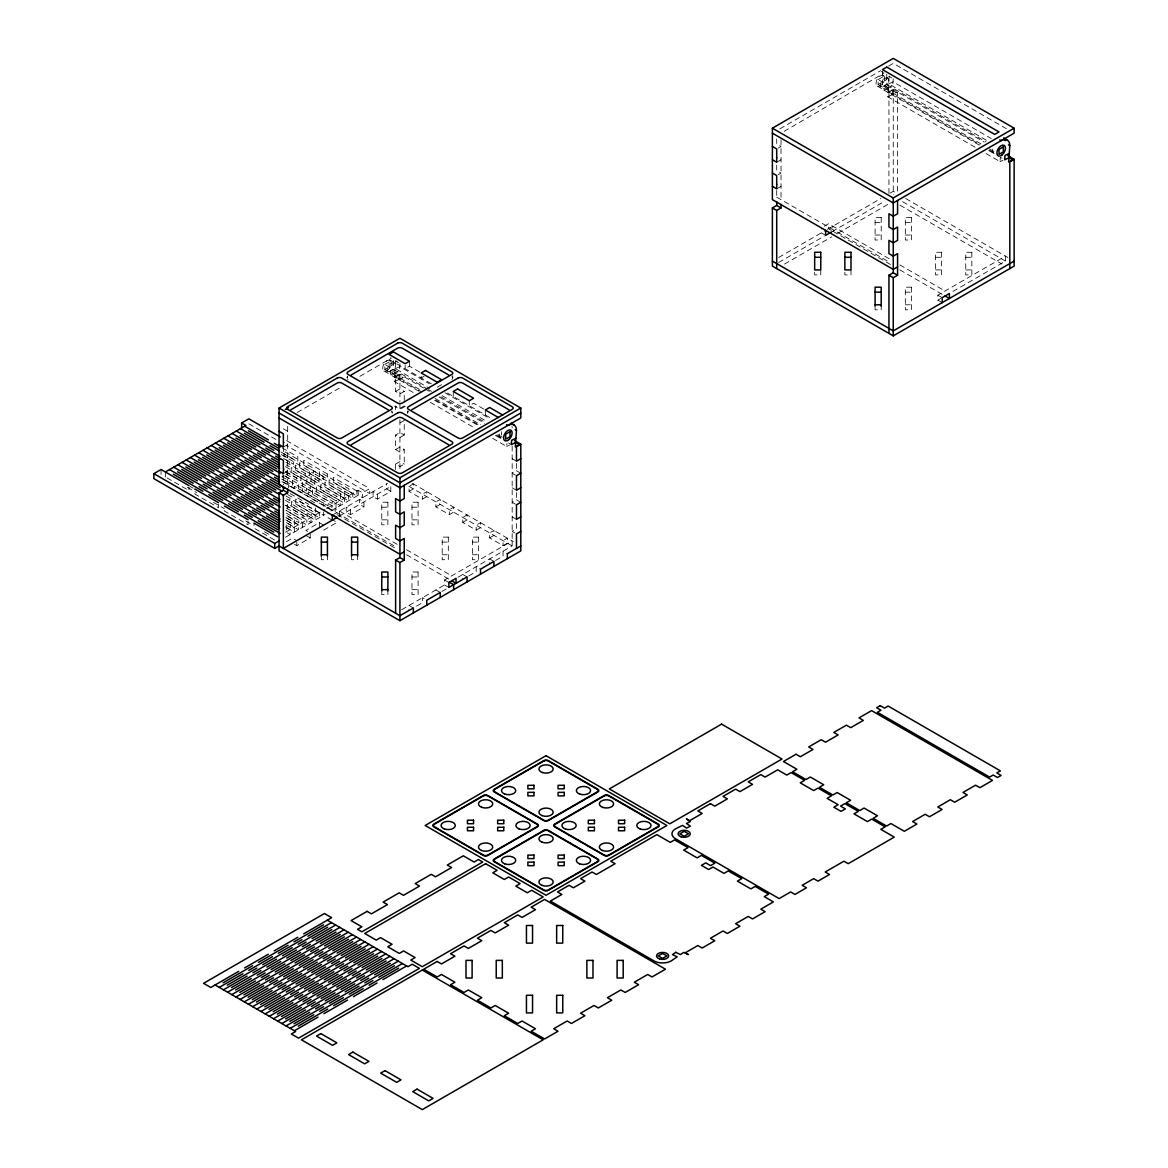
<?xml version="1.0" encoding="UTF-8"?>
<svg xmlns="http://www.w3.org/2000/svg" width="1168" height="1168" viewBox="0 0 1168 1168"><rect width="100%" height="100%" fill="white"/><g stroke="black" fill="none" stroke-linecap="round" stroke-linejoin="round"><path stroke-width="0.75" stroke-dasharray="5 3.75" d="M419.035 391.295L390.462 374.84L390.784 370.519L395.076 368.46L429.707 388.491M397.237 361.598L395.616 360.664L394.448 377.103L398.755 375.059M413.165 392.448L394.463 381.644L395.412 368.694L399.704 366.635L429.328 383.732M398.77 379.6L399.076 375.278L394.784 377.322M399.923 363.598L399.398 370.957L395.091 373.001M492.677 438.35L506.708 446.439L506.912 443.563M979.397 145.168L883.796 90.009L884.103 85.687L888.41 83.643L986.945 140.569M889.213 76.008L887.782 92.287L892.075 90.228M975.09 147.226L887.797 96.827L888.731 83.862L893.038 81.818L991.238 138.51M892.104 94.769L892.41 90.462L888.103 92.506M893.257 78.767L892.717 86.14L888.425 88.184M985.996 153.519L1000.027 161.622L1000.348 157.3L1004.67 159.797M407.53 413.005L407.807 411.019L407.807 412.508M452.761 375.614L452.761 378.111A3.256 1.883 0 0 0 451.797 376.782M779.844 128.86L880.701 70.635M888.556 66.109L893.257 63.379L1006.276 128.641M297.11 412.552L341.056 387.177M359.905 376.3L391.295 358.182L390.492 357.715M784.166 131.356L884.088 73.044M384.827 364.401L389.134 361.919L393.455 364.401L384.827 369.395L384.827 364.401L426.816 388.652M878.146 79.585L882.468 77.088L886.789 79.585L878.146 84.563L878.146 79.585L986.069 141.897M778.151 148.117L781.027 146.467L776.705 143.971L776.705 138.977M419.692 372.081L409.486 366.183L405.165 368.679L405.165 365.35M404.245 400.493L404.245 391.411L399.923 393.893L395.616 391.411L395.616 376.87L399.923 374.373L423.473 387.966M888.936 193.377L888.936 92.053L893.257 89.556L984.303 142.116M399.923 379.366L403.062 377.541L390.784 370.519M887.797 96.827L897.579 92.053L897.579 193.377M283.371 447.067L287.693 444.57L283.371 442.088M776.705 162.25L781.027 159.753L776.705 157.257M395.616 391.411L399.923 388.915L404.245 391.411M424.086 376.271L421.21 377.936L421.21 372.957M778.151 174.704L781.027 173.039L776.705 170.557L776.705 163.9M283.371 473.653L287.693 471.157L283.371 468.66M776.705 188.836L781.027 186.34L776.705 183.843M404.245 405.938L399.923 408.435L395.616 405.938L395.616 411.399M441.548 384.695L437.241 387.192L437.241 382.213M405.325 406.274L402.23 408.055A3.256 1.883 0 0 1 397.631 408.055L394.521 406.274M395.616 469.551L395.616 464.105L399.923 466.587L404.245 464.105L404.245 449.563L399.923 452.045L395.616 449.563L395.616 435.022L399.923 432.525L404.245 435.022L404.245 420.48L399.923 422.977L397.047 421.312M404.245 435.022L399.923 437.518L395.616 435.022M395.616 449.563L399.923 447.067L404.245 449.563M395.616 464.105L399.923 461.608L404.245 464.105M285.518 532.228L325.025 509.423M326.602 508.518L358.196 490.268L362.518 492.765L369.716 488.604L369.716 493.597L286.51 445.563M285.518 537.207L325.025 514.402M330.865 511.029L358.196 495.247L362.518 497.743L362.518 492.765M824.185 226.212L828.506 223.716L890.498 259.515M286.525 541.616L292.482 538.171L296.803 540.667M323.667 525.162L319.346 522.665L305.914 530.418L310.235 532.915L310.235 537.893L296.803 545.646L292.482 543.164M332.778 514.913L387.528 483.304M778.662 257.486L825.761 230.3M827.324 229.381L880.862 198.487M890.118 193.129L893.257 191.318L896.396 193.129M338.749 516.446L390.973 486.297M778.662 262.464L824.185 236.184M832.039 231.658L883.957 201.67M323.667 530.141L337.099 522.388L332.778 519.891M350.531 514.635L350.531 509.657L346.21 507.16L346.21 512.139L350.531 514.635L363.949 506.883L363.949 501.904L359.642 499.408L359.642 504.386L363.949 506.883M377.381 499.13L377.381 494.152L373.074 491.655L373.074 496.634L377.381 499.13L390.813 491.378L390.813 486.384L387.937 484.735M784.56 264.056L831.645 236.87M837.923 233.235L889.724 203.334M409.048 491.378L413.355 488.881L413.355 483.902L409.048 486.384L409.048 491.378L422.466 499.13L426.787 496.634L426.787 491.655L422.466 494.152L422.466 499.13M435.898 506.883L440.219 504.386L440.219 499.408L435.898 501.904L435.898 506.883L449.33 514.635L453.651 512.139L453.651 507.16L449.33 509.657L449.33 514.635M520.797 473.23L516.475 470.748L512.168 473.23L516.475 475.726M462.762 522.388L467.083 519.891L467.083 514.913L462.762 517.409L462.762 522.388L476.194 530.141L480.515 527.659L480.515 522.665L476.194 525.162L476.194 530.141M520.797 502.313L516.475 499.816L512.168 502.313L516.475 504.81M489.626 537.893L493.933 535.411L493.933 530.418L489.626 532.915L489.626 537.893L503.058 545.646L507.365 543.164L507.365 538.171L503.058 540.667L503.058 545.646M448.848 587.46L444.541 584.978L444.541 579.985L512.168 540.945M942.182 302.643L937.86 300.147L937.86 295.168L1005.502 256.128L1005.502 261.106L951.263 292.423M401.588 609.769L446.935 583.591M457.929 577.24L512.168 545.923L512.168 445.972M937.86 300.147L940.736 298.497M416.509 606.148L422.466 602.703L422.466 597.709L426.787 600.206M441.869 591.49L446.351 588.906M468.733 575.985L476.194 571.678L476.194 566.699L480.515 569.196M495.597 560.479L503.058 556.172L503.058 551.194L507.365 553.676M883.796 90.009L888.089 87.965M390.462 374.84L394.769 372.782M394.463 381.644L403.062 377.541M1000.027 161.622L1002.903 160.25M506.708 446.439L509.569 445.081M875.095 222.387L881.198 222.387M905.317 222.387L911.42 222.387M875.095 235.031L881.198 235.031M905.317 235.031L911.42 235.031M935.539 257.281L941.642 257.281M965.746 257.281L971.849 257.281M935.539 269.925L941.642 269.925M965.746 269.925L971.849 269.925M905.317 292.175L911.42 292.175M905.317 304.804L911.42 304.804M381.761 507.204L387.878 507.204M411.983 507.204L418.086 507.204M381.761 519.848L387.878 519.848M411.983 519.848L418.086 519.848M442.205 542.098L448.308 542.098M472.427 542.098L478.53 542.098M442.205 554.742L448.308 554.742M472.427 554.742L478.53 554.742M411.983 576.992L418.086 576.992M411.983 589.636L418.086 589.636M881.387 71.482L883.271 72.577M888.936 76.285L891.826 77.949M883.344 75.57A6.074 3.504 -60 0 1 881.417 84.987A6.074 3.504 -60 0 1 876.161 81.95A6.074 3.504 -60 0 1 883.344 75.57L887.665 78.052A6.074 3.504 -60 0 1 885.738 87.469A6.074 3.504 -60 0 1 880.468 84.432A6.074 3.504 -60 0 1 887.665 78.052M884.103 85.687L896.396 92.725M878.146 84.563L981.748 144.379M989.603 148.92L997.443 153.446M888.936 92.053L979.981 144.613M989.398 150.044L994.114 152.774M877.27 86.096L881.592 88.593M988.741 150.57L994.975 154.176M905.726 198.516L1007.853 257.486M902.616 201.714L1007.853 262.464M899.929 205.145L1001.969 264.056M899.856 264.917L945.058 291.007M776.705 197.144L890.147 262.625M831.382 230.373L828.506 228.709L828.506 223.716M890.498 264.494L832.828 231.206L832.828 226.212M899.856 269.896L945.058 296M937.86 295.168L942.182 297.665M825.63 235.352L821.308 232.855L821.308 227.877M483.829 409.107L473.624 403.208L469.302 405.705L469.302 400.726M395.616 361.102L398.492 362.766M431.401 383.819L389.134 359.423L389.134 371.877L393.455 369.395L393.455 356.926M447.446 393.09L492.633 419.166M390.024 360.386A6.074 3.504 -60 0 1 388.097 369.803A6.074 3.504 -60 0 1 382.827 366.767A6.074 3.504 -60 0 1 390.024 360.386L394.331 362.883A6.074 3.504 -60 0 1 392.404 372.3A6.074 3.504 -60 0 1 387.148 369.263A6.074 3.504 -60 0 1 394.331 362.883M444.92 392.74L490.122 418.845M442.176 395.689L485.815 420.889M428.379 389.557L431.518 391.368M440.935 396.799L484.895 422.188M425.05 388.871L429.751 391.601M439.168 397.032L484.691 423.312M384.827 369.395L420.918 390.229M435.051 398.39L480.574 424.67M497.845 434.642L504.123 438.263M395.616 376.87L421.75 391.966M435.781 400.055L479.435 425.254M496.575 435.153L501.247 437.854M383.936 370.913L388.258 373.41M434.613 400.303L478.267 425.502M495.422 435.401L500.094 438.102M508.46 442.949L511.336 444.614M430.32 402.347L473.974 427.546M512.168 458.703L516.475 461.185M512.168 487.771L516.475 490.268M512.168 516.855L516.475 519.337M515.044 533.046L512.168 531.396L516.475 528.9L516.475 521.629M412.406 483.348L513.336 541.616M408.888 486.297L513.336 546.609M287.693 431.284L283.371 428.787L283.371 425.473M390.813 491.378L386.491 488.881L386.491 483.902M286.51 440.57L369.716 488.604M493.933 561.428L489.626 558.946L489.626 563.925M248.842 423.809L277.093 440.117M282.087 447.811L297.825 456.907L297.825 461.9L282.087 452.804M281.065 452.045L293.664 459.316L293.664 464.309L282.627 457.944M287.693 457.871L283.371 455.374L283.371 448.731M281.313 454.6L313.462 473.332L313.462 468.353L283.926 451.301L283.926 456.279M286.335 459.915L289.489 461.725L289.489 466.718L286.335 464.893M285.97 462.28L309.301 475.741L309.301 470.762M285.401 466.601L305.125 478.15L305.125 473.171M285.897 471.697L296.774 477.989L296.774 482.968L284.335 475.785M285.401 471.58L300.95 480.559L300.95 475.58M467.083 576.948L462.762 574.452L462.762 579.43M286.029 474.179L310.673 488.589L310.673 483.596L287.051 469.959L287.051 474.938M284.831 475.902L292.599 480.398L292.599 485.377L281.722 479.099M281.853 476.588L306.498 490.998L306.498 486.005M397.164 544.332L335.172 508.547L335.172 513.526L397.164 549.325M406.522 549.734L451.724 575.839M282.218 479.216L288.438 482.807L288.438 487.786M283.371 481.961L396.813 547.456M281.853 481.581L302.337 493.407L302.337 488.414M304.06 494.239L331.873 510.46L331.873 505.467M406.522 554.727L450.176 579.927M310.367 500.284L316.586 503.875M444.541 579.985L448.848 582.482M290.16 493.611L308.819 504.372M332.296 520.169L327.989 517.687L327.989 512.694M287.678 494.59L293.986 498.225M285.985 496.02L315.521 513.073L315.521 508.08M286.656 498.809L289.81 500.634L289.81 495.641M285.415 500.342L311.36 515.482L311.36 510.489M435.898 589.957L440.219 592.453M285.912 505.437L303.008 515.307L303.008 520.3L285.912 510.416M285.415 505.321L307.184 517.891L307.184 512.898M286.35 508.109L311.009 522.505L311.009 517.512L287.372 503.875L287.372 508.854M286.394 510.533L298.833 517.716L298.833 522.709L286.394 515.526M286.35 513.088L306.834 524.914L306.834 519.921M286.89 515.643L294.657 520.125L294.657 525.118L286.89 520.621M285.883 517.468L298.482 524.739L298.482 529.732L285.883 522.446M286.905 518.227L302.658 527.323L302.658 522.33M285.824 519.848L290.496 522.534L290.496 527.527L285.824 524.826M286.437 522.607L294.307 527.148L294.307 532.141L286.437 527.586M305.914 535.411L310.235 537.893M285.415 526.841L290.131 529.557L290.131 534.55L285.415 531.82M413.355 607.959L409.048 605.462L409.048 610.455M190.034 486.384L193.187 488.209M187.362 487.26L196.691 492.648M213.481 502.342L224.358 508.62M245.82 521.001L252.04 524.593M264.464 531.776L270.684 535.367M166.966 477.887L189.012 490.618L189.012 487.29M274.465 539.952L253.996 528.126L253.996 523.147M893.257 89.556L893.257 194.647M886.789 74.241L886.789 84.563L882.468 87.06L882.468 71.394M881.198 304.804L881.198 309.797L875.095 309.797L875.095 304.804M850.99 269.925L850.99 274.903L844.873 274.903L844.873 269.925M820.768 269.925L820.768 274.903L814.665 274.903L814.665 269.925M781.027 139.81L781.027 200.735M776.705 190.486L776.705 198.239M516.475 463.477L516.475 470.748M516.475 492.546L516.475 499.816M501.379 431.693L501.379 435.022M485.333 409.983L485.333 414.961M453.272 391.47L453.272 396.448M409.486 361.204L409.486 366.183M399.923 374.373L399.923 401.631M399.923 402.989L399.923 410.727M399.923 419.808L399.923 470.689M392.054 411.019L392.054 412.508M387.878 589.636L387.878 594.614L381.761 594.614L381.761 589.636M358.196 490.268L358.196 495.247M357.656 554.742L357.656 559.72L351.553 559.72L351.553 554.742M347.363 377.614L347.363 376.125L347.1 378.111A3.256 1.883 0 0 1 347.509 377.206M344.735 491.217L344.735 496.21L311.024 476.573L311.024 481.566M340.56 493.626L340.56 498.619L306.863 478.982L306.863 483.975L336.399 501.028L336.399 496.035M339.494 511.029L339.494 516.022M336.034 503.058L336.034 508.051L308.235 491.83L308.235 496.809M327.434 554.742L327.434 559.72L321.331 559.72L321.331 554.742M323.872 506.591L323.872 503.262L294.336 486.209L294.336 491.202M323.521 511.949L323.521 515.278L299.899 501.627L299.899 496.648M319.375 476.748L319.375 471.755L348.911 488.808L348.911 493.787L315.199 474.164L315.199 479.157M319.346 522.665L319.346 527.659M316.586 491.991L316.586 487.012L340.209 500.649L340.209 505.642L312.411 489.421L312.411 494.4M296.803 542.332L296.803 545.646M287.693 426.291L287.693 487.363M286.321 524.943L286.321 529.936M283.371 475.318L283.371 484.866M282.875 472.368L282.875 477.347M248.083 521.395L248.083 524.724L224.46 511.073L224.46 506.094M218.547 504.342L218.547 507.671L194.925 494.035L194.925 489.042M165.389 471.989L165.389 476.982M161.067 469.492L161.067 474.485M500.78 438.35A6.074 3.504 -60 0 1 499.437 433.81M512.066 426.481A12.206 7.052 -60 0 1 512.168 427.955M391.368 411.676A3.256 1.883 0 0 1 392.302 413.195M348.049 379.439A3.256 1.883 0 0 1 347.509 379.031M452.6 378.68A3.256 1.883 0 0 1 451.797 379.439M407.559 413.195A3.256 1.883 0 0 1 408.493 411.676M994.114 153.519A6.074 3.504 -60 0 1 992.771 148.978M881.198 217.409L875.095 217.409L875.095 240.009L881.198 240.009L881.198 217.409M911.42 217.409L905.317 217.409L905.317 240.009L911.42 240.009L911.42 217.409M941.642 252.288L935.539 252.288L935.539 274.903L941.642 274.903L941.642 252.288M971.849 252.288L965.746 252.288L965.746 274.903L971.849 274.903L971.849 252.288M911.42 287.182L905.317 287.182L905.317 309.797L911.42 309.797L911.42 287.182M387.878 502.225L381.761 502.225L381.761 524.826L387.878 524.826L387.878 502.225M418.086 502.225L411.983 502.225L411.983 524.826L418.086 524.826L418.086 502.225M448.308 537.119L442.205 537.119L442.205 559.72L448.308 559.72L448.308 537.119M478.53 537.119L472.427 537.119L472.427 559.72L478.53 559.72L478.53 537.119M418.086 572.013L411.983 572.013L411.983 594.614L418.086 594.614L418.086 572.013M327.361 473.96L303.738 460.323L303.738 465.302L327.361 478.953L327.361 473.96M356.912 491.013L333.274 477.376L333.274 482.355L356.912 496.006L356.912 491.013M323.2 476.369L299.563 462.732L299.563 467.711L323.2 481.362L323.2 476.369M352.736 493.422L329.099 479.785L329.099 484.764L352.736 498.415L352.736 493.422M319.025 478.778L295.387 465.141L295.387 470.12L319.025 483.771L319.025 478.778M348.56 495.831L324.923 482.194L324.923 487.173L348.56 500.824L348.56 495.831M314.849 481.187L291.226 467.55L291.226 472.529L314.849 486.18L314.849 481.187M344.385 498.24L320.762 484.603L320.762 489.582L344.385 503.233L344.385 498.24M332.223 498.444L302.687 481.391L302.687 486.384L332.223 503.437L332.223 498.444M328.047 500.853L298.512 483.8L298.512 488.793L328.047 505.846L328.047 500.853M319.346 512.694L295.723 499.057L295.723 504.036L319.346 517.687L319.346 512.694M315.17 515.103L291.547 501.466L291.547 506.445L315.17 520.096L315.17 515.103"/><path stroke-width="1.5" d="M413.355 612.937L413.355 607.959L399.923 615.711L279.064 545.923L274.743 548.42L153.869 478.632L153.869 473.653L161.067 469.492L189.012 485.64M241.645 427.955L241.645 422.977L248.842 418.816L280.232 436.949M165.389 471.989L245.966 425.473L241.645 422.977M404.245 551.749L399.923 554.231L279.064 484.457L279.064 408.026L399.923 338.238L520.797 408.026L520.797 417.983L399.923 487.771L279.064 417.983M285.342 409.384L288.481 407.574M897.579 266.917L893.257 269.414L772.384 199.626L772.384 128.188L893.257 58.4L1014.131 128.188L1014.131 133.167L893.257 202.955L772.384 133.167M290.715 409.88L337.187 383.06A3.256 1.883 0 0 1 341.801 383.06L388.272 409.88M351.159 375.001L397.631 348.166A3.256 1.883 0 0 1 402.23 348.166L448.702 375.001M351.159 444.774L397.631 417.954A3.256 1.883 0 0 1 402.23 417.954L448.702 444.774M411.589 409.88L458.06 383.06A3.256 1.883 0 0 1 462.659 383.06L509.131 409.88M514.519 440.54L520.797 444.161L520.797 550.916L399.923 620.69L279.064 550.916L279.064 492.765L283.371 490.268L287.693 492.765L287.693 489.158M1007.853 155.709L1014.131 159.344L1014.131 266.085L893.257 335.873L772.384 266.085L772.384 207.933L776.705 205.451L781.027 207.933L781.027 204.342M279.064 492.765L283.371 495.247L287.693 492.765M772.384 207.933L776.705 210.43L781.027 207.933M153.869 473.653L274.743 543.441L279.064 540.945M279.064 408.026L399.923 477.8L520.797 408.026M831.382 232.023L825.63 235.352L825.63 230.373M520.797 413.005L399.923 482.793L279.064 413.005M772.384 128.188L893.257 197.961L1014.131 128.188M1009.809 156.848L1008.626 157.519L1012.948 160.016L1008.656 162.06L1009.809 145.635A12.206 7.052 -60 0 0 1001.18 140.642L999.823 139.868M520.797 444.161L516.475 446.658L516.475 461.185L520.797 458.703M1014.131 159.344L1009.809 161.826L1009.809 268.582M520.797 473.23L516.475 475.726L516.475 490.268L520.797 487.771M395.616 613.215L395.616 560.056L399.923 557.559L404.245 560.056L404.245 538.448L399.923 540.945L395.616 538.448L395.616 525.162L399.923 527.644L404.245 525.162L404.245 511.861L399.923 514.358L395.616 511.861L395.616 498.575L399.923 501.072L404.245 498.575L404.245 485.275M888.936 333.376L888.936 275.225L893.257 272.743L897.579 275.225L897.579 253.631L893.257 256.128L888.936 253.631L888.936 240.331L893.257 242.827L897.579 240.331L897.579 227.045L893.257 229.541L888.936 227.045L888.936 213.759L893.257 216.241L897.579 213.759L897.579 200.458M395.616 560.056L399.923 562.538L404.245 560.056M888.936 275.225L893.257 277.721L897.579 275.225M520.797 502.313L516.475 504.81L516.475 519.337L520.797 516.855M520.797 531.396L516.475 533.878L516.475 548.42M520.797 545.923L507.365 553.676L507.365 558.669M1014.131 261.106L893.257 330.894L772.384 261.106M238.71 971.338L210.766 987.486L203.582 983.325L324.441 913.537L331.639 917.698L303.695 933.831M244.623 967.936L268.246 954.285M274.159 950.883L297.782 937.247M223.073 982.784L252.609 965.732M258.522 962.315L288.058 945.262M293.971 941.861L323.507 924.808M219.263 987.398L242.886 973.747M248.799 970.345L272.421 956.694M278.334 953.292L301.957 939.656M307.87 936.24L331.493 922.603M227.249 985.193L256.785 968.141M262.698 964.724L292.234 947.671M298.147 944.27L327.682 927.217M223.438 989.807L247.061 976.156M252.974 972.754L276.597 959.118M282.51 955.701L306.133 942.065M312.046 938.649L335.669 925.012M231.425 987.602L260.96 970.55M266.873 967.133L296.409 950.08M302.308 946.679L331.843 929.626M227.599 992.216L251.237 978.565M257.135 975.163L280.773 961.527M286.671 958.11L310.308 944.474M316.207 941.058L339.844 927.421M235.6 990.011L265.136 972.959M271.049 969.542L300.585 952.489M306.483 949.088L336.019 932.035M231.775 994.625L255.412 980.989M261.311 977.572L284.948 963.936M290.847 960.519L314.484 946.883M320.382 943.467L344.02 929.83M239.776 992.42L269.312 975.368M275.21 971.951L304.746 954.898M310.659 951.497L340.195 934.444M235.951 997.034L259.573 983.398M265.486 979.981L289.109 966.345M295.022 962.928L318.645 949.292M324.558 945.876L348.181 932.239M243.951 994.829L273.487 977.777M279.386 974.36L308.921 957.307M314.834 953.906L344.37 936.853M240.126 999.443L263.749 985.807M269.662 982.39L293.285 968.754M299.198 965.337L322.821 951.701M328.734 948.285L352.356 934.648M248.112 997.238L277.648 980.186M283.561 976.769L313.097 959.716M319.01 956.315L348.546 939.262M244.302 1001.852L267.925 988.216M273.838 984.799L297.46 971.163M303.373 967.746L326.996 954.11M332.909 950.694L356.532 937.057M252.288 999.647L281.824 982.595M287.737 979.178L317.273 962.125M323.171 958.724L352.707 941.671M248.463 1004.261L272.1 990.625M277.999 987.208L301.636 973.572M307.534 970.155L331.172 956.519M337.085 953.103L360.708 939.466M256.464 1002.056L285.999 985.004M291.912 981.587L321.448 964.534M327.347 961.133L356.882 944.08M252.638 1006.67L276.276 993.034M282.174 989.617L305.812 975.981M311.71 972.564L335.347 958.928M341.246 955.512L364.883 941.875M260.639 1004.465L290.175 987.413M296.073 983.996L325.609 966.943M331.522 963.542L361.058 946.489M256.814 1009.079L280.451 995.443M286.35 992.026L309.987 978.39M315.886 974.973L339.523 961.337M345.421 957.921L369.059 944.284M264.815 1006.874L294.351 989.822M300.249 986.405L329.785 969.352M335.698 965.951L365.234 948.898M260.99 1011.488L284.612 997.852M290.525 994.435L314.148 980.799M320.061 977.382L343.684 963.746M349.597 960.33L373.22 946.693M268.976 1009.283L298.512 992.231M304.425 988.814L333.96 971.761M339.873 968.36L369.409 951.307M265.165 1013.897L288.788 1000.261M294.701 996.844L318.324 983.208M324.237 979.791L347.86 966.155M353.773 962.739L377.395 949.102M273.151 1011.692L302.687 994.64M308.6 991.223L338.136 974.17M344.034 970.769L373.57 953.716M269.341 1016.306L292.964 1002.67M298.877 999.253L322.499 985.617M328.412 982.2L352.035 968.564M357.948 965.148L381.571 951.511M277.327 1014.101L306.863 997.049M312.776 993.632L342.312 976.579M348.21 973.178L377.746 956.125M273.502 1018.715L297.139 1005.079M303.038 1001.662L326.675 988.026M332.573 984.609L356.211 970.973M362.109 967.557L385.747 953.92M281.503 1016.51L311.038 999.458M316.937 996.041L346.473 978.988M352.386 975.587L381.921 958.534M277.677 1021.124L301.315 1007.488M307.213 1004.071L330.851 990.435M336.749 987.018L360.386 973.382M366.285 969.966L389.922 956.329M285.678 1018.919L315.214 1001.867M321.112 998.45L350.648 981.397M356.561 977.996L386.097 960.943M281.853 1023.533L305.476 1009.897M311.389 1006.48L335.012 992.844M340.925 989.427L364.547 975.791M370.46 972.375L394.083 958.738M289.854 1021.328L319.39 1004.276M325.288 1000.859L354.824 983.806M360.737 980.405L390.273 963.352M286.029 1025.942L309.651 1012.306M315.564 1008.889L339.187 995.253M345.1 991.836L368.723 978.2M374.636 974.784L398.259 961.147M294.015 1023.737L323.551 1006.685M329.464 1003.268L358.999 986.215M364.912 982.814L394.448 965.761M290.204 1028.351L313.827 1014.715M319.74 1011.298L343.363 997.662M349.276 994.245L372.899 980.609M378.812 977.193L402.434 963.556M298.19 1026.146L327.726 1009.094M333.639 1005.677L363.175 988.624M369.073 985.223L398.609 968.17M294.365 1030.76L318.003 1017.124M323.901 1013.707L347.538 1000.071M353.437 996.654L377.074 983.018M382.973 979.602L406.61 965.965M1009.283 153.431L1004.976 155.475L1004.67 159.797L1008.962 157.753M515.949 438.248L511.642 440.292L511.336 444.614L515.628 442.57M814.665 257.281L820.768 257.281M844.873 257.281L850.99 257.281M875.095 292.175L881.198 292.175M875.095 304.804L881.198 304.804M321.331 542.098L327.434 542.098M351.553 542.098L357.656 542.098M321.331 554.742L327.434 554.742M351.553 554.742L357.656 554.742M381.761 576.992L387.878 576.992M381.761 589.636L387.878 589.636M1003.779 138.014L1007.283 140.043M1008.466 144.847L1009.809 145.635M772.384 146.467L776.705 148.949L776.705 162.25L772.384 159.753M772.384 173.039L776.705 175.536L776.705 188.836L772.384 186.34M945.058 296L949.38 298.497L949.38 293.504L942.182 297.665L942.182 302.643M502.78 415.063L489.655 407.486L485.333 409.983L498.459 417.56M510.985 423.152L513.949 424.86M506.503 424.685L507.846 425.473A12.206 7.052 -60 0 1 516.475 430.452L515.322 446.891L519.614 444.833L515.307 442.351M515.132 429.678L516.475 430.452M279.064 431.284L283.371 433.781L283.371 447.067L279.064 444.57M244.667 426.218L268.29 439.854M274.203 443.271L280.51 446.906M248.492 430.831L278.028 447.884M240.491 428.627L264.129 442.263M270.027 445.68L279.488 451.14M244.316 433.24L273.852 450.293M236.316 431.036L259.953 444.672M265.851 448.089L280.043 456.279M279.064 457.871L283.371 460.353L283.371 473.653L279.064 471.157M240.141 435.649L269.677 452.702M275.59 456.119L280.247 458.805M232.155 433.445L255.777 447.081M261.69 450.498L279.006 460.499M235.965 438.058L265.501 455.111M271.414 458.528L279.181 463.01M227.979 435.854L251.602 449.49M257.515 452.907L279.561 465.638M231.804 440.467L261.34 457.52M267.238 460.937L279.678 468.105M223.803 438.263L247.426 451.899M253.339 455.316L276.962 468.952M227.629 442.876L257.164 459.929M263.063 463.346L280.174 473.215M219.628 440.672L243.265 454.308M249.164 457.725L272.801 471.361M223.453 445.285L252.989 462.338M258.887 465.755L279.108 477.42M215.452 443.081L239.09 456.717M244.988 460.134L268.625 473.77M274.524 477.186L279.254 479.917M451.724 580.817L456.046 583.314L456.046 578.321L448.848 582.482L448.848 587.46L467.083 576.948L467.083 581.927M219.277 447.694L248.813 464.747M254.726 468.164L279.59 482.515M334.223 515.745L337.099 517.409L283.371 548.42L283.371 495.247M449.33 582.204L453.651 584.701L453.651 589.679M211.291 445.49L234.914 459.126M240.827 462.543L264.45 476.179M270.363 479.595L284.539 487.786M215.102 450.103L244.638 467.156M250.551 470.573L280.086 487.625M207.116 447.899L230.738 461.535M236.651 464.952L260.274 478.588M266.187 482.004L281.941 491.1M210.926 452.512L240.462 469.565M246.375 472.982L275.911 490.034M202.94 450.308L226.563 463.944M232.476 467.361L256.099 480.997M262.012 484.413L279.342 494.414M206.765 454.921L236.301 471.974M242.199 475.391L271.735 492.443M198.764 452.717L222.402 466.353M228.3 469.77L251.938 483.406M257.836 486.822L279.897 499.554M202.59 457.33L232.125 474.383M238.024 477.8L267.56 494.852M273.473 498.254L279.692 501.846M194.589 455.126L218.226 468.762M224.125 472.179L247.762 485.815M253.66 489.231L277.298 502.868M198.414 459.739L227.95 476.792M233.863 480.209L263.399 497.261M269.297 500.663L280.189 506.956M190.413 457.535L214.051 471.171M219.964 474.588L243.586 488.224M249.499 491.64L273.122 505.277M194.238 462.148L223.774 479.201M229.687 482.618L259.223 499.67M265.121 503.072L279.123 511.161M186.252 459.944L209.875 473.58M215.788 476.997L239.411 490.633M245.324 494.049L268.947 507.686M274.86 511.102L279.575 513.832M190.063 464.557L219.599 481.61M225.512 485.027L255.047 502.079M260.96 505.481L279.605 516.256M182.077 462.353L205.699 475.989M211.612 479.406L235.235 493.042M241.148 496.458L264.771 510.095M270.684 513.511L280.13 518.972M185.902 466.966L215.438 484.019M221.336 487.436L250.872 504.488M256.785 507.89L280.101 521.351M177.901 464.762L201.524 478.398M207.437 481.815L231.06 495.451M236.973 498.867L260.595 512.504M266.508 515.92L279.108 523.191M181.726 469.375L211.262 486.428M217.16 489.845L246.696 506.897M252.609 510.299L279.035 525.556M173.725 467.171L197.363 480.807M203.261 484.224L226.899 497.86M232.797 501.276L256.434 514.913M262.333 518.329L279.663 528.33M177.551 471.784L207.086 488.837M212.999 492.254L242.535 509.306M248.434 512.708L277.969 529.761M169.55 469.58L193.187 483.231M199.086 486.633L222.723 500.269M228.621 503.685L252.259 517.322M258.157 520.738L280.218 533.469M173.375 474.193L202.911 491.246M208.824 494.663L238.36 511.715M244.258 515.117L273.794 532.17M194.925 489.042L218.547 502.678M224.46 506.094L248.083 519.731M253.996 523.147L277.619 536.784M327.317 920.194L407.909 966.71L412.216 964.213L419.414 968.374L298.541 1038.148L291.343 1034.001L295.665 1031.505L215.087 984.989M893.257 197.961L893.257 272.743M893.257 277.721L893.257 335.873M881.198 306.264L881.198 287.182L875.095 287.182L875.095 306.264M776.705 201.845L776.705 205.451M776.705 210.43L776.705 268.582M493.933 566.422L493.933 561.428L480.515 569.196L480.515 574.174M440.219 597.432L440.219 592.453L426.787 600.206L426.787 605.185M399.923 477.8L399.923 557.559M399.923 562.538L399.923 620.69M387.878 591.096L387.878 572.013L381.761 572.013L381.761 591.096M357.656 556.202L357.656 537.119L351.553 537.119L351.553 556.202M332.296 515.19L332.296 520.169M327.434 556.202L327.434 537.119L321.331 537.119L321.331 556.202M283.371 486.662L283.371 490.268M274.743 543.441L274.743 548.42M511.073 423.75A12.206 7.052 -60 0 1 511.453 424.407M1003.969 138.364A12.206 7.052 -60 0 1 1005.21 140.759M675.776 952.329L672.505 954.577L677.177 956.84L671.22 960.899A12.206 7.052 0 0 1 653.963 960.899L550.362 901.083L561.866 894.44L557.545 891.943L569.064 885.3L573.386 887.782L584.891 881.139L580.569 878.643L592.088 872L596.395 874.496L615.113 863.692L610.791 861.21L656.839 834.624L670.271 842.376L674.578 839.88L688.01 847.632L683.703 850.129L697.121 857.881L701.442 855.385L714.874 863.137L710.553 865.634L705.764 862.86L701.442 865.357L708.64 869.518L712.962 867.021L723.985 873.387L728.306 870.89L741.738 878.643L737.417 881.139L750.849 888.892L755.17 886.41L768.588 894.162L764.281 896.644L773.391 901.915L760.806 909.186L765.113 911.668L752.528 918.939L748.206 916.442L735.621 923.713L739.943 926.209L727.343 933.48L723.021 930.984L710.436 938.254L714.758 940.751L702.158 948.022L697.851 945.525L685.251 952.796L688.39 954.606L683.718 952.343L680.448 954.592L675.776 952.329M337.187 378.067L287.62 406.698A3.256 1.883 0 0 0 287.62 409.355L337.187 437.971A3.256 1.883 0 0 0 341.801 437.971L391.368 409.355A3.256 1.883 0 0 0 391.368 406.698L341.801 378.067A3.256 1.883 0 0 0 337.187 378.067M397.631 343.173L348.049 371.804A3.256 1.883 0 0 0 348.049 374.461L397.631 403.077A3.256 1.883 0 0 0 402.23 403.077L451.797 374.461A3.256 1.883 0 0 0 451.797 371.804L402.23 343.173A3.256 1.883 0 0 0 397.631 343.173M393.455 351.948L389.134 354.43L405.165 363.701L409.486 361.204L393.455 351.948M886.789 67.116L882.468 69.613L994.698 134.408L999.02 131.926L886.789 67.116M425.517 370.46L421.21 372.957L437.241 382.213L441.548 379.717L425.517 370.46M397.631 412.961L348.049 441.577A3.256 1.883 0 0 0 348.049 444.249L397.631 472.865A3.256 1.883 0 0 0 402.23 472.865L451.797 444.249A3.256 1.883 0 0 0 451.797 441.577L402.23 412.961A3.256 1.883 0 0 0 397.631 412.961M458.06 378.067L408.493 406.698A3.256 1.883 0 0 0 408.493 409.355L458.06 437.971A3.256 1.883 0 0 0 462.659 437.971L512.241 409.355A3.256 1.883 0 0 0 512.241 406.698L462.659 378.067A3.256 1.883 0 0 0 458.06 378.067M457.593 388.973L453.272 391.47L469.302 400.726L473.624 398.23L457.593 388.973M510.007 431.693L505.686 434.189L505.686 439.168L510.007 436.686L510.007 431.693M1003.341 146.876L999.02 149.373L999.02 154.351L1003.341 151.855L1003.341 146.876M546.04 755.696L425.167 825.484L546.04 895.257L666.913 825.484L546.04 755.696M483.304 795.539L433.737 824.155A3.256 1.883 0 0 0 433.737 826.813L483.304 855.429A3.256 1.883 0 0 0 487.903 855.429L537.484 826.813A3.256 1.883 0 0 0 537.484 824.155L487.903 795.539A3.256 1.883 0 0 0 483.304 795.539M543.733 760.645L494.166 789.261A3.256 1.883 0 0 0 494.166 791.919L543.733 820.535A3.256 1.883 0 0 0 548.347 820.535L597.914 791.919A3.256 1.883 0 0 0 597.914 789.261L548.347 760.645A3.256 1.883 0 0 0 543.733 760.645M483.304 795.948L434.452 824.155A3.256 1.883 0 0 0 434.452 826.813L483.304 855.02A3.256 1.883 0 0 0 487.903 855.02L536.754 826.813A3.256 1.883 0 0 0 536.754 824.155L487.903 795.948A3.256 1.883 0 0 0 483.304 795.948M543.733 761.054L494.882 789.261A3.256 1.883 0 0 0 494.882 791.919L543.733 820.126A3.256 1.883 0 0 0 548.347 820.126L597.198 791.919A3.256 1.883 0 0 0 597.198 789.261L548.347 761.054A3.256 1.883 0 0 0 543.733 761.054M367.102 911.347L351.072 920.603L361.861 926.837L357.539 929.319L361.861 931.816L482.734 862.028L478.413 859.546L474.091 862.028L463.302 855.808L447.271 865.065L451.578 867.547L435.547 876.803L431.24 874.321L415.195 883.577L419.516 886.074L403.486 895.33L399.164 892.834L383.133 902.09L387.455 904.587L371.409 913.843L367.102 911.347M721.59 724.131L609.346 788.926L669.79 823.82L782.02 759.025L721.59 724.131M485.611 863.692L364.737 933.48L376.242 940.123L380.564 937.627L392.068 944.284L387.761 946.766L399.266 953.424L403.588 950.927L415.093 957.57L410.786 960.067L422.29 966.71L543.164 896.922L531.644 890.279L527.337 892.775L515.818 886.132L520.14 883.636L508.635 876.993L504.313 879.475L492.794 872.832L497.115 870.335L485.611 863.692M543.733 830.419L494.166 859.049A3.256 1.883 0 0 0 494.166 861.707L543.733 890.323A3.256 1.883 0 0 0 548.347 890.323L597.914 861.707A3.256 1.883 0 0 0 597.914 859.049L548.347 830.419A3.256 1.883 0 0 0 543.733 830.419M604.177 795.539L554.596 824.155A3.256 1.883 0 0 0 554.596 826.813L604.177 855.429A3.256 1.883 0 0 0 608.776 855.429L658.343 826.813A3.256 1.883 0 0 0 658.343 824.155L608.776 795.539A3.256 1.883 0 0 0 604.177 795.539M543.733 830.842L494.882 859.049A3.256 1.883 0 0 0 494.882 861.707L543.733 889.899A3.256 1.883 0 0 0 548.347 889.899L597.198 861.707A3.256 1.883 0 0 0 597.198 859.049L548.347 830.842A3.256 1.883 0 0 0 543.733 830.842M604.177 795.948L555.326 824.155A3.256 1.883 0 0 0 555.326 826.813L604.177 855.02A3.256 1.883 0 0 0 608.776 855.02L657.628 826.813A3.256 1.883 0 0 0 657.628 824.155L608.776 795.948A3.256 1.883 0 0 0 604.177 795.948M422.29 970.039L301.417 1039.812L422.29 1109.6L543.164 1039.812L422.29 970.039M437.168 961.454L423.736 969.206L437.168 976.959L441.475 974.462L454.907 982.215L450.585 984.712L464.017 992.464L468.339 989.968L481.771 997.72L477.449 1000.217L490.881 1007.969L495.203 1005.473L508.635 1013.225L504.313 1015.722L517.745 1023.475L522.052 1020.993L535.484 1028.745L531.177 1031.227L544.595 1038.98L558.027 1031.227L553.72 1028.745L567.152 1020.993L571.459 1023.475L584.891 1015.722L580.569 1013.225L594.001 1005.473L598.323 1007.969L611.755 1000.217L607.433 997.72L620.865 989.968L625.187 992.464L638.604 984.712L634.297 982.215L647.729 974.462L652.036 976.959L665.468 969.206L544.595 899.418L531.177 907.171L535.484 909.668L522.052 917.42L517.745 914.924L504.313 922.676L508.635 925.173L495.203 932.925L490.881 930.429L477.449 938.181L481.771 940.678L468.339 948.431L464.017 945.934L450.585 953.701L454.907 956.183L441.475 963.936L437.168 961.454M710.436 803.672L697.851 810.942L702.158 813.439L689.573 820.71L686.434 818.885L690.361 821.586L686.463 823.484L690.39 826.185L686.492 828.068L682.565 825.367L675.542 828.798A12.206 7.052 0 0 0 675.542 838.77L779.144 898.586L790.663 891.943L794.97 894.44L806.489 887.782L802.168 885.3L813.687 878.643L817.994 881.139L829.514 874.496L825.192 872L843.895 861.21L848.216 863.692L894.265 837.106L880.833 829.353L885.154 826.871L871.722 819.118L867.401 821.6L853.969 813.848L858.29 811.351L844.858 803.599L840.537 806.095L845.34 808.869L841.018 811.351L833.821 807.205L838.142 804.708L827.105 798.343L831.426 795.846L817.994 788.093L813.687 790.59L800.255 782.837L804.562 780.341L791.13 772.588L786.823 775.085L777.713 769.814L765.113 777.085L760.806 774.603L748.206 781.859L752.528 784.356L739.943 791.627L735.621 789.13L723.021 796.401L727.343 798.897L714.758 806.168L710.436 803.672M796.05 754.251L783.465 761.507L796.897 769.259L792.576 771.756L806.008 779.509L810.329 777.027L823.747 784.779L819.44 787.261L832.872 795.014L837.179 792.532L850.611 800.284L846.289 802.781L859.721 810.534L864.043 808.037L877.475 815.79L873.153 818.286L886.585 826.039L890.907 823.542L904.339 831.295L916.924 824.024L912.602 821.542L925.202 814.271L929.509 816.753L942.109 809.482L937.787 807L950.372 799.73L954.694 802.226L967.279 794.955L962.972 792.459L975.557 785.188L979.879 787.685L992.464 780.414L871.591 710.626L859.006 717.897L863.327 720.393L850.727 727.664L846.42 725.167L833.821 732.438L838.142 734.935L825.557 742.191L821.235 739.709L808.65 746.98L812.957 749.462L800.372 756.733L796.05 754.251M880.234 705.647L876.628 707.72L880.949 710.217L877.358 712.29L989.588 777.085L993.18 775.012L997.501 777.508L1001.107 775.435L996.786 772.939L1000.377 770.865L888.147 706.056L884.541 708.144L880.234 705.647M320.85 1033.592L316.528 1036.074L332.559 1045.331L336.88 1042.849L320.85 1033.592M684.171 831.295L679.864 833.791L684.171 836.288L688.492 833.791L684.171 831.295M352.911 1052.105L348.604 1054.587L364.635 1063.844L368.942 1061.362L352.911 1052.105M384.987 1070.618L380.666 1073.1L396.697 1082.356L401.018 1079.874L384.987 1070.618M417.049 1089.131L412.727 1091.613L428.773 1100.884L433.08 1098.387L417.049 1089.131M662.592 953.424L658.27 955.906L662.592 958.402L666.913 955.906L662.592 953.424M820.768 252.288L814.665 252.288L814.665 269.925L820.768 269.925L820.768 252.288M850.99 252.288L844.873 252.288L844.873 269.925L850.99 269.925L850.99 252.288M533.98 785.305L527.878 785.305L527.878 788.823L533.98 788.823L533.98 785.305M564.202 785.305L558.1 785.305L558.1 788.823L564.202 788.823L564.202 785.305M533.98 792.357L527.878 792.357L527.878 795.875L533.98 795.875L533.98 792.357M564.202 792.357L558.1 792.357L558.1 795.875L564.202 795.875L564.202 792.357M473.551 820.199L467.448 820.199L467.448 823.717L473.551 823.717L473.551 820.199M503.773 820.199L497.656 820.199L497.656 823.717L503.773 823.717L503.773 820.199M594.424 820.199L588.307 820.199L588.307 823.717L594.424 823.717L594.424 820.199M624.632 820.199L618.529 820.199L618.529 823.717L624.632 823.717L624.632 820.199M473.551 827.251L467.448 827.251L467.448 830.769L473.551 830.769L473.551 827.251M503.773 827.251L497.656 827.251L497.656 830.769L503.773 830.769L503.773 827.251M594.424 827.251L588.307 827.251L588.307 830.769L594.424 830.769L594.424 827.251M624.632 827.251L618.529 827.251L618.529 830.769L624.632 830.769L624.632 827.251M533.98 855.093L527.878 855.093L527.878 858.611L533.98 858.611L533.98 855.093M564.202 855.093L558.1 855.093L558.1 858.611L564.202 858.611L564.202 855.093M533.98 862.13L527.878 862.13L527.878 865.663L533.98 865.663L533.98 862.13M564.202 862.13L558.1 862.13L558.1 865.663L564.202 865.663L564.202 862.13M532.55 925.494L526.447 925.494L526.447 943.116L532.55 943.116L532.55 925.494M562.757 925.494L556.654 925.494L556.654 943.116L562.757 943.116L562.757 925.494M472.106 960.388L466.003 960.388L466.003 978.01L472.106 978.01L472.106 960.388M502.328 960.388L496.225 960.388L496.225 978.01L502.328 978.01L502.328 960.388M592.979 960.388L586.876 960.388L586.876 978.01L592.979 978.01L592.979 960.388M623.201 960.388L617.098 960.388L617.098 978.01L623.201 978.01L623.201 960.388M532.55 995.282L526.447 995.282L526.447 1012.904L532.55 1012.904L532.55 995.282M562.757 995.282L556.654 995.282L556.654 1012.904L562.757 1012.904L562.757 995.282M640.341 829.046A7.125 4.117 0 0 0 651.029 825.484A7.125 4.117 0 0 0 640.341 821.922A7.125 4.117 0 0 0 640.341 829.046M579.912 794.152A7.125 4.117 0 0 0 590.585 790.59A7.125 4.117 0 0 0 579.912 787.028A7.125 4.117 0 0 0 579.912 794.152M579.474 863.78A7.125 4.117 0 0 0 590.57 860.67A7.125 4.117 0 0 0 580.35 856.67A7.125 4.117 0 0 0 579.474 863.78M519.045 828.886A7.125 4.117 0 0 0 530.141 825.776A7.125 4.117 0 0 0 519.921 821.776A7.125 4.117 0 0 0 519.045 828.886M602.484 850.494A7.125 4.117 0 0 0 613.58 847.384A7.125 4.117 0 0 0 603.36 843.384A7.125 4.117 0 0 0 602.484 850.494M542.054 815.6A7.125 4.117 0 0 0 553.15 812.49A7.125 4.117 0 0 0 542.93 808.504A7.125 4.117 0 0 0 542.054 815.6M542.054 885.388A7.125 4.117 0 0 0 553.15 882.278A7.125 4.117 0 0 0 542.93 878.278A7.125 4.117 0 0 0 542.054 885.388M481.61 850.494A7.125 4.117 0 0 0 492.706 847.384A7.125 4.117 0 0 0 482.486 843.384A7.125 4.117 0 0 0 481.61 850.494M602.907 807.438A7.125 4.117 0 0 0 613.594 803.876A7.125 4.117 0 0 0 602.907 800.314A7.125 4.117 0 0 0 602.907 807.438M542.478 772.544A7.125 4.117 0 0 0 553.165 768.982A7.125 4.117 0 0 0 542.478 765.42A7.125 4.117 0 0 0 542.478 772.544M542.054 842.172A7.125 4.117 0 0 0 553.15 839.062A7.125 4.117 0 0 0 542.93 835.062A7.125 4.117 0 0 0 542.054 842.172M481.61 807.278A7.125 4.117 0 0 0 492.706 804.168A7.125 4.117 0 0 0 482.486 800.168A7.125 4.117 0 0 0 481.61 807.278M565.487 829.046A7.125 4.117 0 0 0 576.174 825.484A7.125 4.117 0 0 0 565.487 821.922A7.125 4.117 0 0 0 565.487 829.046M504.62 793.992A7.125 4.117 0 0 0 515.716 790.882A7.125 4.117 0 0 0 505.496 786.896A7.125 4.117 0 0 0 504.62 793.992M504.62 863.78A7.125 4.117 0 0 0 515.716 860.67A7.125 4.117 0 0 0 505.496 856.67A7.125 4.117 0 0 0 504.62 863.78M444.19 828.886A7.125 4.117 0 0 0 455.286 825.776A7.125 4.117 0 0 0 445.066 821.776A7.125 4.117 0 0 0 444.19 828.886M681.134 836.828A6.074 3.504 0 0 0 690.259 833.791A6.074 3.504 0 0 0 681.134 830.755A6.074 3.504 0 0 0 681.134 836.828M659.555 958.943A6.074 3.504 0 0 0 668.665 955.906A6.074 3.504 0 0 0 659.555 952.869A6.074 3.504 0 0 0 659.555 958.943M508.956 439.591A6.074 3.504 -60 0 0 510.883 430.174A6.074 3.504 -60 0 0 503.7 436.555A6.074 3.504 -60 0 0 508.956 439.591M1002.29 154.76A6.074 3.504 -60 0 0 1004.217 145.343A6.074 3.504 -60 0 0 997.019 151.723A6.074 3.504 -60 0 0 1002.29 154.76"/></g></svg>
